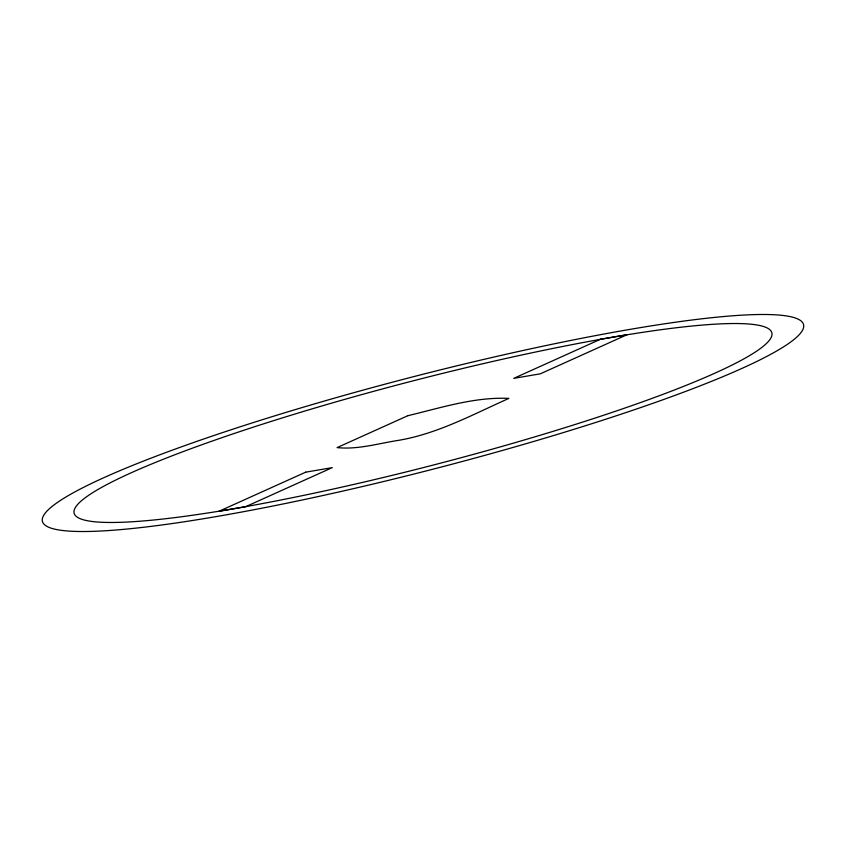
<?xml version="1.0" encoding="UTF-8"?>
<svg xmlns="http://www.w3.org/2000/svg" width="846" height="846" viewBox="0 0 846 846"><rect width="100%" height="100%" fill="white"/><g stroke="black" fill="none" stroke-linecap="round" stroke-linejoin="round"><path stroke-width="1.27" d="M407.899 415.682L337.12 447.597C356.705 449.702 376.184 444.065 395.368 440.851C435.912 434.728 471.888 414.889 508.88 398.403C474.585 396.774 440.956 407.825 407.899 415.682M305.702 472.174L219.019 511.259L245.594 506.712L332.277 467.627L305.702 472.174M600.406 339.288L513.723 378.374L540.298 373.826L626.981 334.741L600.406 339.288M228.346 514.463A393.073 47.217 -14.5 0 0 803.7 326.693A393.073 47.217 -14.5 0 0 236.954 427.843A393.073 47.217 -14.5 0 0 228.346 514.463M244.568 506.839A360.301 43.283 -14.5 0 0 771.964 334.72A360.301 43.283 -14.5 0 0 252.468 427.431A360.301 43.283 -14.5 0 0 244.568 506.839"/></g></svg>
